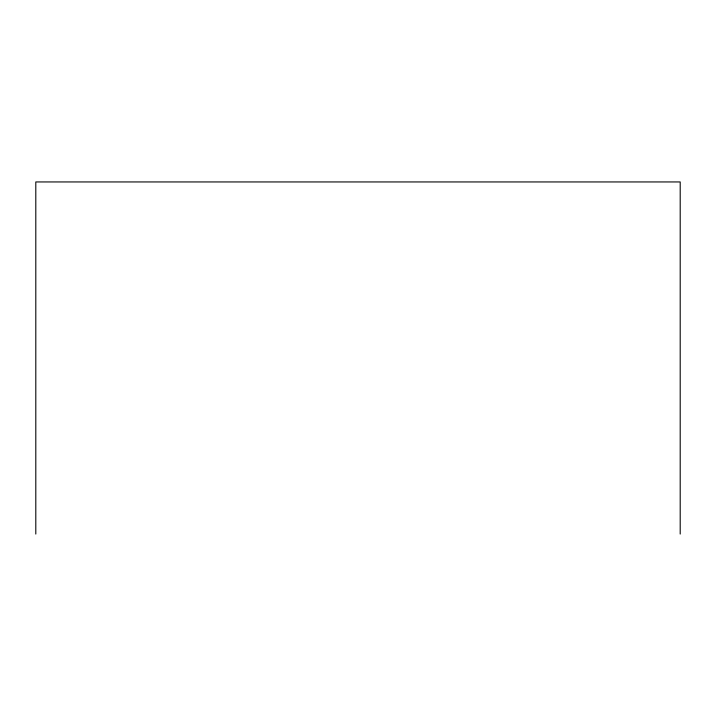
<?xml version="1.0" encoding="UTF-8"?>
<svg xmlns="http://www.w3.org/2000/svg" width="716" height="716" viewBox="0 0 716 716"><rect width="100%" height="100%" fill="white"/><g stroke="black" fill="none" stroke-linecap="round" stroke-linejoin="round"><path stroke-width="1.07" d="M680.2 534.055L680.2 181.945L35.8 181.945L35.8 534.055"/></g></svg>
